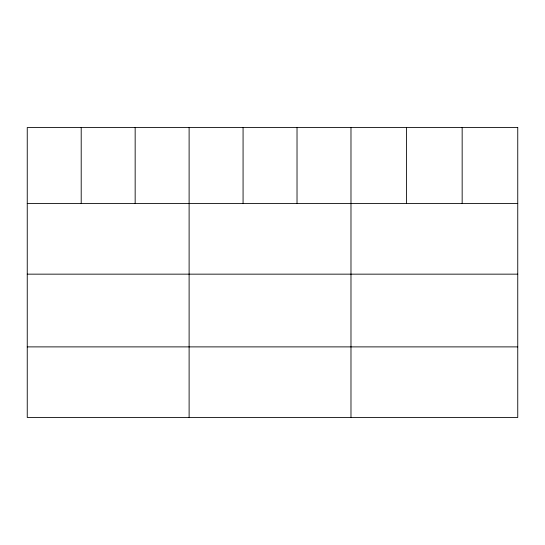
<?xml version="1.0" encoding="UTF-8"?>
<svg xmlns="http://www.w3.org/2000/svg" width="545" height="545" viewBox="0 0 545 545"><rect width="100%" height="100%" fill="white"/><g stroke="black" fill="none" stroke-linecap="round" stroke-linejoin="round"><path stroke-width="0.82" d="M27.25 203.571L517.75 203.571M27.25 274.155L517.75 274.155M27.25 346.886L517.75 346.886M462.16 127.523L462.16 203.571M406.57 127.523L406.57 203.571M350.98 127.523L350.98 417.477M297.025 127.523L297.025 203.571M243.07 127.523L243.07 203.571M189.115 127.523L189.115 417.477M135.16 127.523L135.16 203.571M81.205 127.523L81.205 203.571M517.75 127.523L27.25 127.523L27.25 417.477L517.75 417.477L517.75 127.523"/></g></svg>
